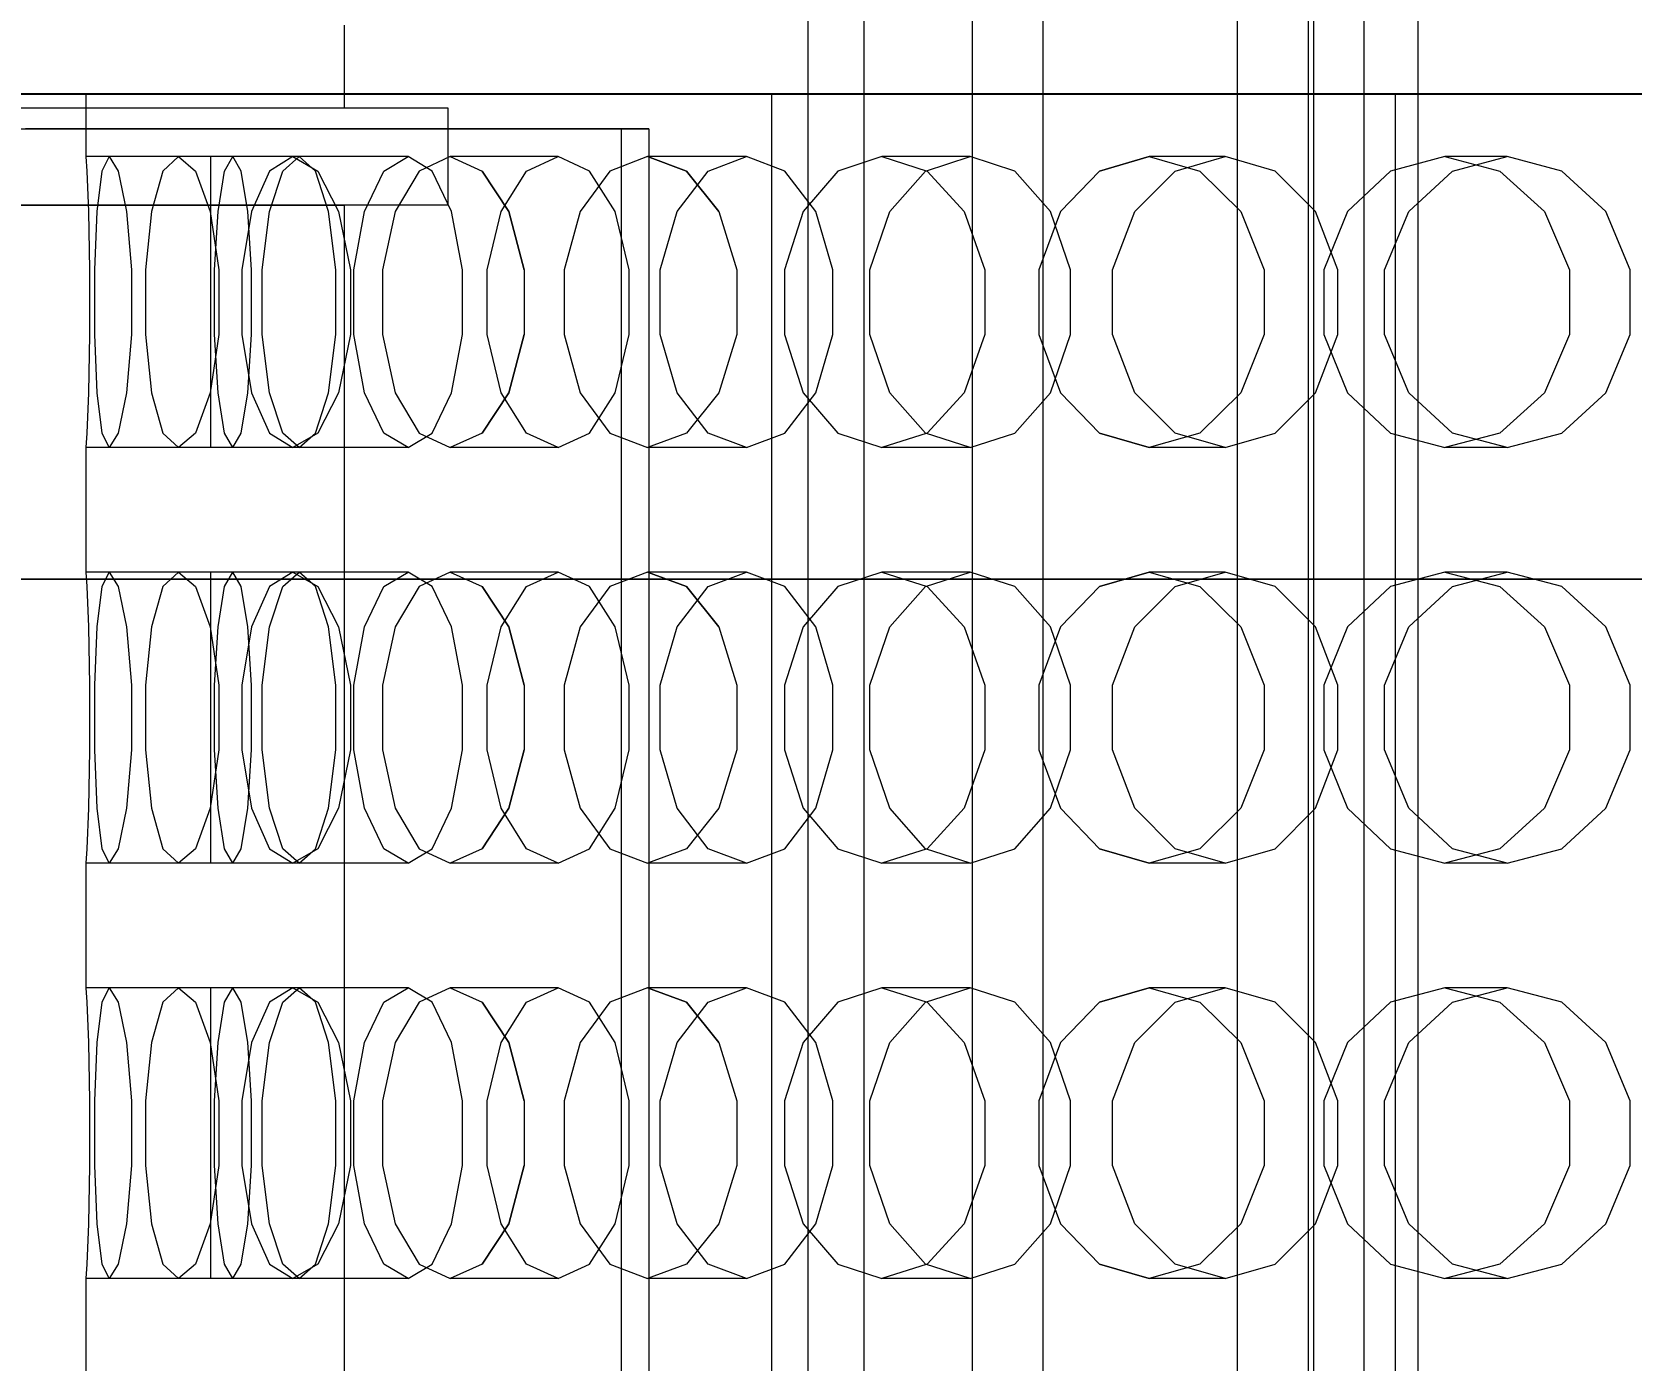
# Model space of a CAD drawing. Header units: millimetres. Extents: x -191664 to 191490, y -197311 to 10263.
# Drawn here: x 24928.1 to 25158.9, y -17982.8 to -17791 of the extents above; entities that cross this region are included whole.
import ezdxf

# ---------------------------------------------------------------- set-up
doc = ezdxf.new("R2010")
doc.units = ezdxf.units.MM
for name, color, linetype, lineweight in [('COTAS_O', 1, 'Continuous', 0), ('COTAS_USUARIO', 1, 'Continuous', 0), ('superior_briquetadora', 7, 'Continuous', 0), ('superior_C02', 7, 'Continuous', 0), ('superior_C05', 7, 'Continuous', 0)]:
    doc.layers.add(name, color=color, linetype=linetype, lineweight=lineweight)
doc.dimstyles.new('PLANTA_100', dxfattribs={"dimtxt": 250, "dimasz": 150, "dimexe": 150, "dimexo": 80, "dimgap": 100, "dimtad": 1, "dimtih": 1, "dimtoh": 1, "dimdec": 1, "dimdsep": 46, "dimcen": 0.09, "dimclrd": 1, "dimclre": 1, "dimclrt": 1, "dimadec": 0, "dimazin": 0, "dimtfac": 1, "dimtdec": 4, "dimtofl": 0, "dimtmove": 0, "dimatfit": 3, "dimfxl": 1, "dimtolj": 1, "dimtzin": 0, "dimarcsym": 0})

# ---------------------------------------------------------------- blocks, each defined once
blk = doc.blocks.new('*D36')
at = {"layer": 'COTAS_O', "color": 1, "lineweight": -2, "transparency": 16777216}
for p, q in [((24708.19, -17510), (25578.19, -17510)), ((25428.19, -19330), (25428.19, -17660)), ((24708.19, -19480), (25578.19, -19480))]:
    blk.add_line(p, q, dxfattribs=at)
at = {"layer": 'COTAS_O', "color": 1, "transparency": 16777216}
for points in [[(25403.19, -17660), (25453.19, -17660), (25428.19, -17510)], [(25403.19, -19330), (25453.19, -19330), (25428.19, -19480)]]:
    blk.add_solid(points, dxfattribs=at)
at = {"layer": 'Defpoints', "color": 0, "transparency": 16777216}
for p in [(24628.19, -17510), (25428.19, -17510), (24628.19, -19480)]:
    blk.add_point(p, dxfattribs=at)
blk = doc.blocks.new('*D102')
at = {"layer": 'COTAS_USUARIO', "color": 1, "lineweight": -2, "transparency": 16777216}
for p, q in [((24128.19, -17650), (24128.19, -17500)), ((25248.19, -17800), (23978.19, -17800)), ((25248.19, -18160), (23978.19, -18160)), ((24128.19, -18310), (24128.19, -18460))]:
    blk.add_line(p, q, dxfattribs=at)
at = {"layer": 'COTAS_USUARIO', "color": 1, "transparency": 16777216}
for points in [[(24103.19, -17650), (24153.19, -17650), (24128.19, -17800)], [(24103.19, -18310), (24153.19, -18310), (24128.19, -18160)]]:
    blk.add_solid(points, dxfattribs=at)
at = {"layer": 'Defpoints', "color": 0, "transparency": 16777216}
for p in [(24128.19, -17800), (25328.19, -17800), (25328.19, -18160)]:
    blk.add_point(p, dxfattribs=at)

msp = doc.modelspace()

# ---------------------------------------------------------------- linework, layer by layer
at = {"layer": 'superior_briquetadora', "color": 9, "true_color": 0xb9c3c2}
for p, q in [((24973.19, -17790), (24973.19, -17802)), ((24935.94, -17800), (24936.44, -17800)), ((24935.94, -17800), (24935.94, -17809)), ((24936.44, -17800), (24937.95, -17800)), ((24937.95, -17800), (24940.46, -17800)), ((24940.46, -17800), (24943.97, -17800)), ((24943.97, -17800), (24948.46, -17800)), ((24948.46, -17800), (24953.93, -17800)), ((24953.93, -17800), (24960.35, -17800)), ((24960.35, -17800), (24967.73, -17800)), ((24967.73, -17800), (24976.02, -17800)), ((24976.02, -17800), (24985.22, -17800)), ((24985.22, -17800), (24995.31, -17800)), ((24995.31, -17800), (25006.24, -17800)), ((25006.24, -17800), (25018, -17800)), ((25018, -17800), (25030.56, -17800)), ((25030.56, -17800), (25043.89, -17800)), ((25034.94, -18160), (25034.94, -17800)), ((25038.36, -17800), (25034.94, -17800)), ((25048.12, -17800), (25038.36, -17800)), ((25043.89, -17800), (25057.94, -17800)), ((25062.72, -17800), (25048.12, -17800)), ((25057.94, -17800), (25072.69, -17800)), ((25079.94, -17800), (25062.72, -17800)), ((25072.69, -17800), (25088.09, -17800)), ((25097.16, -17800), (25079.94, -17800)), ((25088.09, -17800), (25104.11, -17800)), ((25111.76, -17800), (25097.16, -17800)), ((25104.11, -17800), (25120.7, -17800)), ((25121.51, -17800), (25111.76, -17800)), ((25120.7, -17800), (25137.83, -17800)), ((25124.94, -17800), (25121.51, -17800)), ((25124.94, -18160), (25124.94, -17800)), ((25137.83, -17800), (25155.44, -17800)), ((25155.44, -17800), (25173.5, -17800)), ((24988.19, -17802), (24908.19, -17802)), ((24932.6, -17802), (24925.66, -17802)), ((24942.62, -17802), (24932.6, -17802)), ((24953.75, -17802), (24942.62, -17802)), ((24963.77, -17802), (24953.75, -17802)), ((24970.71, -17802), (24963.77, -17802)), ((24973.19, -17802), (24970.71, -17802)), ((24988.19, -17816), (24988.19, -17802)), ((24923.19, -17805), (25013.19, -17805)), ((25017.19, -17805), (24927.19, -17805)), ((25013.19, -17805), (25013.19, -18195)), ((25013.19, -17805), (25017.19, -17805)), ((25017.19, -17805), (25017.19, -18195)), ((24953.94, -17809), (24935.94, -17809)), ((24935.94, -17809), (24936.04, -17811.08)), ((24939.29, -17809), (24938.21, -17811.08)), ((24957.14, -17809), (24939.29, -17809)), ((24939.29, -17809), (24940.59, -17811.08)), ((24949.3, -17809), (24947.05, -17811.08)), ((24966.69, -17809), (24949.3, -17809)), ((24949.3, -17809), (24951.76, -17811.08)), ((24953.94, -17811.08), (24953.94, -17809)), ((24955.95, -17811.08), (24957.14, -17809)), ((24958.33, -17811.08), (24957.14, -17809)), ((24965.79, -17809), (24962.41, -17811.08)), ((24964.33, -17811.08), (24966.69, -17809)), ((24982.42, -17809), (24965.79, -17809)), ((24965.79, -17809), (24969.38, -17811.08)), ((24969.05, -17811.08), (24966.69, -17809)), ((24978.94, -17811.08), (24982.42, -17809)), ((24985.91, -17811.08), (24982.42, -17809)), ((24988.49, -17809), (24984.02, -17811.08)), ((25004.08, -17809), (24988.49, -17809)), ((24988.49, -17809), (24993.14, -17811.08)), ((24999.52, -17811.08), (25004.08, -17809)), ((25008.63, -17811.08), (25004.08, -17809)), ((25016.99, -17809), (25011.53, -17811.08)), ((25031.27, -17809), (25016.99, -17809)), ((25016.99, -17809), (25022.62, -17811.08)), ((25022.62, -17811.08), (25016.99, -17809)), ((25025.73, -17811.08), (25031.27, -17809)), ((25036.82, -17811.08), (25031.27, -17809)), ((25050.82, -17809), (25044.46, -17811.08)), ((25063.55, -17809), (25050.82, -17809)), ((25050.82, -17809), (25057.34, -17811.08)), ((25057.11, -17811.08), (25063.55, -17809)), ((25069.99, -17811.08), (25063.55, -17809)), ((25089.4, -17809), (25082.23, -17811.08)), ((25082.23, -17811.08), (25089.4, -17809)), ((25100.36, -17809), (25089.4, -17809)), ((25089.4, -17809), (25096.69, -17811.08)), ((25093.13, -17811.08), (25100.36, -17809)), ((25107.59, -17811.08), (25100.36, -17809)), ((25132.06, -17809), (25124.22, -17811.08)), ((25141.06, -17809), (25132.06, -17809)), ((25132.06, -17809), (25140.01, -17811.08)), ((25133.17, -17811.08), (25141.06, -17809)), ((25148.95, -17811.08), (25141.06, -17809)), ((24936.04, -17811.08), (24936.28, -17816.91)), ((24938.21, -17811.08), (24937.49, -17816.91)), ((24940.59, -17811.08), (24941.78, -17816.91)), ((24947.05, -17811.08), (24945.38, -17816.91)), ((24951.76, -17811.08), (24953.88, -17816.91)), ((24953.94, -17816.91), (24953.94, -17811.08)), ((24955, -17816.91), (24955.95, -17811.08)), ((24959.28, -17816.91), (24958.33, -17811.08)), ((24962.41, -17811.08), (24959.83, -17816.91)), ((24962.44, -17816.91), (24964.33, -17811.08)), ((24970.94, -17816.91), (24969.05, -17811.08)), ((24969.38, -17811.08), (24972.4, -17816.91)), ((24976.14, -17816.91), (24978.94, -17811.08)), ((24984.02, -17811.08), (24980.58, -17816.91)), ((24988.71, -17816.91), (24985.91, -17811.08)), ((24993.14, -17811.08), (24996.99, -17816.91)), ((24996.99, -17816.91), (24993.14, -17811.08)), ((24995.87, -17816.91), (24999.52, -17811.08)), ((25011.53, -17811.08), (25007.27, -17816.91)), ((25012.29, -17816.91), (25008.63, -17811.08)), ((25021.28, -17816.91), (25025.73, -17811.08)), ((25027.26, -17816.91), (25022.62, -17811.08)), ((25022.62, -17811.08), (25027.26, -17816.91)), ((25041.27, -17816.91), (25036.82, -17811.08)), ((25044.46, -17811.08), (25039.46, -17816.91)), ((25051.94, -17816.91), (25057.11, -17811.08)), ((25057.34, -17811.08), (25062.68, -17816.91)), ((25075.16, -17816.91), (25069.99, -17811.08)), ((25082.23, -17811.08), (25076.58, -17816.91)), ((25076.58, -17816.91), (25082.23, -17811.08)), ((25087.33, -17816.91), (25093.13, -17811.08)), ((25096.69, -17811.08), (25102.63, -17816.91)), ((25113.38, -17816.91), (25107.59, -17811.08)), ((25124.22, -17811.08), (25118.01, -17816.91)), ((25126.84, -17816.91), (25133.17, -17811.08)), ((25140.01, -17811.08), (25146.45, -17816.91)), ((25155.28, -17816.91), (25148.95, -17811.08)), ((24988.19, -17816), (24908.19, -17816)), ((24925.66, -17816), (24932.6, -17816)), ((24932.6, -17816), (24942.62, -17816)), ((24942.62, -17816), (24953.75, -17816)), ((24953.75, -17816), (24963.77, -17816)), ((24963.77, -17816), (24970.71, -17816)), ((24970.71, -17816), (24973.19, -17816)), ((24973.19, -17816), (24973.19, -18194)), ((24936.28, -17816.91), (24936.47, -17825.33)), ((24937.49, -17816.91), (24937.15, -17825.33)), ((24941.78, -17816.91), (24942.49, -17825.33)), ((24945.38, -17816.91), (24944.52, -17825.33)), ((24953.88, -17816.91), (24955.12, -17825.33)), ((24953.94, -17825.33), (24953.94, -17816.91)), ((24954.47, -17825.33), (24955, -17816.91)), ((24959.83, -17816.91), (24958.45, -17825.33)), ((24959.81, -17825.33), (24959.28, -17816.91)), ((24961.39, -17825.33), (24962.44, -17816.91)), ((24971.99, -17825.33), (24970.94, -17816.91)), ((24972.4, -17816.91), (24974.12, -17825.33)), ((24974.59, -17825.33), (24976.14, -17816.91)), ((24980.58, -17816.91), (24978.71, -17825.33)), ((24990.26, -17825.33), (24988.71, -17816.91)), ((24993.84, -17825.33), (24995.87, -17816.91)), ((24999.19, -17825.33), (24996.99, -17816.91)), ((24996.99, -17816.91), (24999.19, -17825.33)), ((25007.27, -17816.91), (25004.95, -17825.33)), ((25014.31, -17825.33), (25012.29, -17816.91)), ((25018.81, -17825.33), (25021.28, -17816.91)), ((25027.26, -17816.91), (25029.88, -17825.33)), ((25039.46, -17816.91), (25036.73, -17825.33)), ((25043.74, -17825.33), (25041.27, -17816.91)), ((25049.07, -17825.33), (25051.94, -17816.91)), ((25062.68, -17816.91), (25065.68, -17825.33)), ((25076.58, -17816.91), (25073.48, -17825.33)), ((25078.03, -17825.33), (25075.16, -17816.91)), ((25084.11, -17825.33), (25087.33, -17816.91)), ((25102.63, -17816.91), (25105.97, -17825.33)), ((25116.6, -17825.33), (25113.38, -17816.91)), ((25118.01, -17816.91), (25114.6, -17825.33)), ((25123.33, -17825.33), (25126.84, -17816.91)), ((25146.45, -17816.91), (25150.06, -17825.33)), ((25158.79, -17825.33), (25155.28, -17816.91)), ((24936.47, -17825.33), (24936.47, -17834.67)), ((24937.15, -17825.33), (24937.15, -17834.67)), ((24942.49, -17825.33), (24942.49, -17834.67)), ((24944.52, -17825.33), (24944.52, -17834.67)), ((24953.94, -17834.67), (24953.94, -17825.33)), ((24954.47, -17834.67), (24954.47, -17825.33)), ((24955.12, -17825.33), (24955.12, -17834.67)), ((24958.45, -17825.33), (24958.45, -17834.67)), ((24959.81, -17834.67), (24959.81, -17825.33)), ((24961.39, -17834.67), (24961.39, -17825.33)), ((24971.99, -17834.67), (24971.99, -17825.33)), ((24974.12, -17825.33), (24974.12, -17834.67)), ((24974.59, -17834.67), (24974.59, -17825.33)), ((24978.71, -17825.33), (24978.71, -17834.67)), ((24990.26, -17834.67), (24990.26, -17825.33)), ((24993.84, -17834.67), (24993.84, -17825.33)), ((24999.19, -17825.33), (24999.19, -17834.67)), ((25004.95, -17825.33), (25004.95, -17834.67)), ((25014.31, -17834.67), (25014.31, -17825.33)), ((25018.81, -17834.67), (25018.81, -17825.33)), ((25029.88, -17825.33), (25029.88, -17834.67)), ((25036.73, -17825.33), (25036.73, -17834.67)), ((25043.74, -17834.67), (25043.74, -17825.33)), ((25049.07, -17834.67), (25049.07, -17825.33)), ((25065.68, -17825.33), (25065.68, -17834.67)), ((25073.48, -17825.33), (25073.48, -17834.67)), ((25078.03, -17834.67), (25078.03, -17825.33)), ((25084.11, -17834.67), (25084.11, -17825.33)), ((25105.97, -17825.33), (25105.97, -17834.67)), ((25114.6, -17825.33), (25114.6, -17834.67)), ((25116.6, -17834.67), (25116.6, -17825.33)), ((25123.33, -17834.67), (25123.33, -17825.33)), ((25150.06, -17825.33), (25150.06, -17834.67)), ((25158.79, -17834.67), (25158.79, -17825.33)), ((24936.47, -17834.67), (24936.28, -17843.09)), ((24937.15, -17834.67), (24937.49, -17843.09)), ((24942.49, -17834.67), (24941.78, -17843.09)), ((24944.52, -17834.67), (24945.38, -17843.09)), ((24955.12, -17834.67), (24953.88, -17843.09)), ((24953.94, -17843.09), (24953.94, -17834.67)), ((24955, -17843.09), (24954.47, -17834.67)), ((24958.45, -17834.67), (24959.83, -17843.09)), ((24959.28, -17843.09), (24959.81, -17834.67)), ((24962.44, -17843.09), (24961.39, -17834.67)), ((24970.94, -17843.09), (24971.99, -17834.67)), ((24974.12, -17834.67), (24972.4, -17843.09)), ((24976.14, -17843.09), (24974.59, -17834.67)), ((24978.71, -17834.67), (24980.58, -17843.09)), ((24988.71, -17843.09), (24990.26, -17834.67)), ((24995.87, -17843.09), (24993.84, -17834.67)), ((24996.99, -17843.09), (24999.19, -17834.67)), ((24999.19, -17834.67), (24996.99, -17843.09)), ((25004.95, -17834.67), (25007.27, -17843.09)), ((25012.29, -17843.09), (25014.31, -17834.67)), ((25021.28, -17843.09), (25018.81, -17834.67)), ((25029.88, -17834.67), (25027.26, -17843.09)), ((25036.73, -17834.67), (25039.46, -17843.09)), ((25041.27, -17843.09), (25043.74, -17834.67)), ((25051.94, -17843.09), (25049.07, -17834.67)), ((25065.68, -17834.67), (25062.68, -17843.09)), ((25073.48, -17834.67), (25076.58, -17843.09)), ((25075.16, -17843.09), (25078.03, -17834.67)), ((25087.33, -17843.09), (25084.11, -17834.67)), ((25105.97, -17834.67), (25102.63, -17843.09)), ((25113.38, -17843.09), (25116.6, -17834.67)), ((25114.6, -17834.67), (25118.01, -17843.09)), ((25126.84, -17843.09), (25123.33, -17834.67)), ((25150.06, -17834.67), (25146.45, -17843.09)), ((25155.28, -17843.09), (25158.79, -17834.67)), ((24936.28, -17843.09), (24936.04, -17848.92)), ((24937.49, -17843.09), (24938.21, -17848.92)), ((24941.78, -17843.09), (24940.59, -17848.92)), ((24945.38, -17843.09), (24947.05, -17848.92)), ((24953.88, -17843.09), (24951.76, -17848.92)), ((24953.94, -17848.92), (24953.94, -17843.09)), ((24955.95, -17848.92), (24955, -17843.09)), ((24958.33, -17848.92), (24959.28, -17843.09)), ((24959.83, -17843.09), (24962.41, -17848.92)), ((24964.33, -17848.92), (24962.44, -17843.09)), ((24969.05, -17848.92), (24970.94, -17843.09)), ((24972.4, -17843.09), (24969.38, -17848.92)), ((24978.94, -17848.92), (24976.14, -17843.09)), ((24980.58, -17843.09), (24984.02, -17848.92)), ((24985.91, -17848.92), (24988.71, -17843.09)), ((24996.99, -17843.09), (24993.14, -17848.92)), ((24993.14, -17848.92), (24996.99, -17843.09)), ((24999.52, -17848.92), (24995.87, -17843.09)), ((25007.27, -17843.09), (25011.53, -17848.92)), ((25008.63, -17848.92), (25012.29, -17843.09)), ((25025.73, -17848.92), (25021.28, -17843.09)), ((25027.26, -17843.09), (25022.62, -17848.92)), ((25036.82, -17848.92), (25041.27, -17843.09)), ((25039.46, -17843.09), (25044.46, -17848.92)), ((25057.11, -17848.92), (25051.94, -17843.09)), ((25062.68, -17843.09), (25057.34, -17848.92)), ((25069.99, -17848.92), (25075.16, -17843.09)), ((25076.58, -17843.09), (25082.23, -17848.92)), ((25082.23, -17848.92), (25076.58, -17843.09)), ((25093.13, -17848.92), (25087.33, -17843.09)), ((25102.63, -17843.09), (25096.69, -17848.92)), ((25107.59, -17848.92), (25113.38, -17843.09)), ((25118.01, -17843.09), (25124.22, -17848.92)), ((25133.17, -17848.92), (25126.84, -17843.09)), ((25146.45, -17843.09), (25140.01, -17848.92)), ((25148.95, -17848.92), (25155.28, -17843.09)), ((24936.04, -17848.92), (24935.94, -17851)), ((24938.21, -17848.92), (24939.29, -17851)), ((24940.59, -17848.92), (24939.29, -17851)), ((24947.05, -17848.92), (24949.3, -17851)), ((24951.76, -17848.92), (24949.3, -17851)), ((24953.94, -17851), (24953.94, -17848.92)), ((24957.14, -17851), (24955.95, -17848.92)), ((24957.14, -17851), (24958.33, -17848.92)), ((24962.41, -17848.92), (24965.79, -17851)), ((24966.69, -17851), (24964.33, -17848.92)), ((24969.38, -17848.92), (24965.79, -17851)), ((24966.69, -17851), (24969.05, -17848.92)), ((24982.42, -17851), (24978.94, -17848.92)), ((24982.42, -17851), (24985.91, -17848.92)), ((24984.02, -17848.92), (24988.49, -17851)), ((24993.14, -17848.92), (24988.49, -17851)), ((25004.08, -17851), (24999.52, -17848.92)), ((25004.08, -17851), (25008.63, -17848.92)), ((25011.53, -17848.92), (25016.99, -17851)), ((25022.62, -17848.92), (25016.99, -17851)), ((25031.27, -17851), (25025.73, -17848.92)), ((25031.27, -17851), (25036.82, -17848.92)), ((25044.46, -17848.92), (25050.82, -17851)), ((25057.34, -17848.92), (25050.82, -17851)), ((25063.55, -17851), (25057.11, -17848.92)), ((25063.55, -17851), (25069.99, -17848.92)), ((25089.4, -17851), (25082.23, -17848.92)), ((25082.23, -17848.92), (25089.4, -17851)), ((25096.69, -17848.92), (25089.4, -17851)), ((25100.36, -17851), (25093.13, -17848.92)), ((25100.36, -17851), (25107.59, -17848.92)), ((25124.22, -17848.92), (25132.06, -17851)), ((25140.01, -17848.92), (25132.06, -17851)), ((25141.06, -17851), (25133.17, -17848.92)), ((25141.06, -17851), (25148.95, -17848.92)), ((24953.94, -17851), (24935.94, -17851)), ((24935.94, -17851), (24935.94, -17869)), ((24957.14, -17851), (24939.29, -17851)), ((24966.69, -17851), (24949.3, -17851)), ((24982.42, -17851), (24965.79, -17851)), ((25004.08, -17851), (24988.49, -17851)), ((25031.27, -17851), (25016.99, -17851)), ((25063.55, -17851), (25050.82, -17851)), ((25100.36, -17851), (25089.4, -17851)), ((25141.06, -17851), (25132.06, -17851)), ((24953.94, -17869), (24935.94, -17869)), ((24935.94, -17869), (24936.04, -17871.08)), ((24939.29, -17869), (24938.21, -17871.08)), ((24957.14, -17869), (24939.29, -17869)), ((24939.29, -17869), (24940.59, -17871.08)), ((24949.3, -17869), (24947.05, -17871.08)), ((24966.69, -17869), (24949.3, -17869)), ((24949.3, -17869), (24951.76, -17871.08)), ((24953.94, -17871.08), (24953.94, -17869)), ((24955.95, -17871.08), (24957.14, -17869)), ((24958.33, -17871.08), (24957.14, -17869)), ((24965.79, -17869), (24962.41, -17871.08)), ((24964.33, -17871.08), (24966.69, -17869)), ((24982.42, -17869), (24965.79, -17869)), ((24965.79, -17869), (24969.38, -17871.08)), ((24969.05, -17871.08), (24966.69, -17869)), ((24978.94, -17871.08), (24982.42, -17869)), ((24985.91, -17871.08), (24982.42, -17869)), ((24988.49, -17869), (24984.02, -17871.08)), ((25004.08, -17869), (24988.49, -17869)), ((24988.49, -17869), (24993.14, -17871.08)), ((24999.52, -17871.08), (25004.08, -17869)), ((25008.63, -17871.08), (25004.08, -17869)), ((25016.99, -17869), (25011.53, -17871.08)), ((25031.27, -17869), (25016.99, -17869)), ((25016.99, -17869), (25022.62, -17871.08)), ((25022.62, -17871.08), (25016.99, -17869)), ((25025.73, -17871.08), (25031.27, -17869)), ((25036.82, -17871.08), (25031.27, -17869)), ((25050.82, -17869), (25044.46, -17871.08)), ((25063.55, -17869), (25050.82, -17869)), ((25050.82, -17869), (25057.34, -17871.08)), ((25057.11, -17871.08), (25063.55, -17869)), ((25069.99, -17871.08), (25063.55, -17869)), ((25089.4, -17869), (25082.23, -17871.08)), ((25082.23, -17871.08), (25089.4, -17869)), ((25100.36, -17869), (25089.4, -17869)), ((25089.4, -17869), (25096.69, -17871.08)), ((25093.13, -17871.08), (25100.36, -17869)), ((25107.59, -17871.08), (25100.36, -17869)), ((25132.06, -17869), (25124.22, -17871.08)), ((25141.06, -17869), (25132.06, -17869)), ((25132.06, -17869), (25140.01, -17871.08)), ((25133.17, -17871.08), (25141.06, -17869)), ((25148.95, -17871.08), (25141.06, -17869)), ((24936.04, -17871.08), (24936.28, -17876.91)), ((24938.21, -17871.08), (24937.49, -17876.91)), ((24940.59, -17871.08), (24941.78, -17876.91)), ((24947.05, -17871.08), (24945.38, -17876.91)), ((24951.76, -17871.08), (24953.88, -17876.91)), ((24953.94, -17876.91), (24953.94, -17871.08)), ((24955, -17876.91), (24955.95, -17871.08)), ((24959.28, -17876.91), (24958.33, -17871.08)), ((24962.41, -17871.08), (24959.83, -17876.91)), ((24962.44, -17876.91), (24964.33, -17871.08)), ((24970.94, -17876.91), (24969.05, -17871.08)), ((24969.38, -17871.08), (24972.4, -17876.91)), ((24976.14, -17876.91), (24978.94, -17871.08)), ((24984.02, -17871.08), (24980.58, -17876.91)), ((24988.71, -17876.91), (24985.91, -17871.08)), ((24993.14, -17871.08), (24996.99, -17876.91)), ((24996.99, -17876.91), (24993.14, -17871.08)), ((24995.87, -17876.91), (24999.52, -17871.08)), ((25011.53, -17871.08), (25007.27, -17876.91)), ((25012.29, -17876.91), (25008.63, -17871.08)), ((25021.28, -17876.91), (25025.73, -17871.08)), ((25027.26, -17876.91), (25022.62, -17871.08)), ((25022.62, -17871.08), (25027.26, -17876.91)), ((25041.27, -17876.91), (25036.82, -17871.08)), ((25044.46, -17871.08), (25039.46, -17876.91)), ((25051.94, -17876.91), (25057.11, -17871.08)), ((25057.34, -17871.08), (25062.68, -17876.91)), ((25075.16, -17876.91), (25069.99, -17871.08)), ((25082.23, -17871.08), (25076.58, -17876.91)), ((25076.58, -17876.91), (25082.23, -17871.08)), ((25087.33, -17876.91), (25093.13, -17871.08)), ((25096.69, -17871.08), (25102.63, -17876.91)), ((25113.38, -17876.91), (25107.59, -17871.08)), ((25124.22, -17871.08), (25118.01, -17876.91)), ((25126.84, -17876.91), (25133.17, -17871.08)), ((25140.01, -17871.08), (25146.45, -17876.91)), ((25155.28, -17876.91), (25148.95, -17871.08)), ((24936.28, -17876.91), (24936.47, -17885.33)), ((24937.49, -17876.91), (24937.15, -17885.33)), ((24941.78, -17876.91), (24942.49, -17885.33)), ((24945.38, -17876.91), (24944.52, -17885.33)), ((24953.88, -17876.91), (24955.12, -17885.33)), ((24953.94, -17885.33), (24953.94, -17876.91)), ((24954.47, -17885.33), (24955, -17876.91)), ((24959.83, -17876.91), (24958.45, -17885.33)), ((24959.81, -17885.33), (24959.28, -17876.91)), ((24961.39, -17885.33), (24962.44, -17876.91)), ((24971.99, -17885.33), (24970.94, -17876.91)), ((24972.4, -17876.91), (24974.12, -17885.33)), ((24974.59, -17885.33), (24976.14, -17876.91)), ((24980.58, -17876.91), (24978.71, -17885.33)), ((24990.26, -17885.33), (24988.71, -17876.91)), ((24993.84, -17885.33), (24995.87, -17876.91)), ((24999.19, -17885.33), (24996.99, -17876.91)), ((24996.99, -17876.91), (24999.19, -17885.33)), ((25007.27, -17876.91), (25004.95, -17885.33)), ((25014.31, -17885.33), (25012.29, -17876.91)), ((25018.81, -17885.33), (25021.28, -17876.91)), ((25027.26, -17876.91), (25029.88, -17885.33)), ((25039.46, -17876.91), (25036.73, -17885.33)), ((25043.74, -17885.33), (25041.27, -17876.91)), ((25049.07, -17885.33), (25051.94, -17876.91)), ((25062.68, -17876.91), (25065.68, -17885.33)), ((25076.58, -17876.91), (25073.48, -17885.33)), ((25078.03, -17885.33), (25075.16, -17876.91)), ((25084.11, -17885.33), (25087.33, -17876.91)), ((25102.63, -17876.91), (25105.97, -17885.33)), ((25116.6, -17885.33), (25113.38, -17876.91)), ((25118.01, -17876.91), (25114.6, -17885.33)), ((25123.33, -17885.33), (25126.84, -17876.91)), ((25146.45, -17876.91), (25150.06, -17885.33)), ((25158.79, -17885.33), (25155.28, -17876.91)), ((24936.47, -17885.33), (24936.47, -17894.67)), ((24937.15, -17885.33), (24937.15, -17894.67)), ((24942.49, -17885.33), (24942.49, -17894.67)), ((24944.52, -17885.33), (24944.52, -17894.67)), ((24953.94, -17894.67), (24953.94, -17885.33)), ((24954.47, -17894.67), (24954.47, -17885.33)), ((24955.12, -17885.33), (24955.12, -17894.67)), ((24958.45, -17885.33), (24958.45, -17894.67)), ((24959.81, -17894.67), (24959.81, -17885.33)), ((24961.39, -17894.67), (24961.39, -17885.33)), ((24971.99, -17894.67), (24971.99, -17885.33)), ((24974.12, -17885.33), (24974.12, -17894.67)), ((24974.59, -17894.67), (24974.59, -17885.33)), ((24978.71, -17885.33), (24978.71, -17894.67)), ((24990.26, -17894.67), (24990.26, -17885.33)), ((24993.84, -17894.67), (24993.84, -17885.33)), ((24999.19, -17885.33), (24999.19, -17894.67)), ((25004.95, -17885.33), (25004.95, -17894.67)), ((25014.31, -17894.67), (25014.31, -17885.33)), ((25018.81, -17894.67), (25018.81, -17885.33)), ((25029.88, -17885.33), (25029.88, -17894.67)), ((25036.73, -17885.33), (25036.73, -17894.67)), ((25043.74, -17894.67), (25043.74, -17885.33)), ((25049.07, -17894.67), (25049.07, -17885.33)), ((25065.68, -17885.33), (25065.68, -17894.67)), ((25073.48, -17885.33), (25073.48, -17894.67)), ((25078.03, -17894.67), (25078.03, -17885.33)), ((25084.11, -17894.67), (25084.11, -17885.33)), ((25105.97, -17885.33), (25105.97, -17894.67)), ((25114.6, -17885.33), (25114.6, -17894.67)), ((25116.6, -17894.67), (25116.6, -17885.33)), ((25123.33, -17894.67), (25123.33, -17885.33)), ((25150.06, -17885.33), (25150.06, -17894.67)), ((25158.79, -17894.67), (25158.79, -17885.33)), ((24936.47, -17894.67), (24936.28, -17903.09)), ((24937.15, -17894.67), (24937.49, -17903.09)), ((24942.49, -17894.67), (24941.78, -17903.09)), ((24944.52, -17894.67), (24945.38, -17903.09)), ((24955.12, -17894.67), (24953.88, -17903.09)), ((24953.94, -17903.09), (24953.94, -17894.67)), ((24955, -17903.09), (24954.47, -17894.67)), ((24958.45, -17894.67), (24959.83, -17903.09)), ((24959.28, -17903.09), (24959.81, -17894.67)), ((24962.44, -17903.09), (24961.39, -17894.67)), ((24970.94, -17903.09), (24971.99, -17894.67)), ((24974.12, -17894.67), (24972.4, -17903.09)), ((24976.14, -17903.09), (24974.59, -17894.67)), ((24978.71, -17894.67), (24980.58, -17903.09)), ((24988.71, -17903.09), (24990.26, -17894.67)), ((24995.87, -17903.09), (24993.84, -17894.67)), ((24996.99, -17903.09), (24999.19, -17894.67)), ((24999.19, -17894.67), (24996.99, -17903.09)), ((25004.95, -17894.67), (25007.27, -17903.09)), ((25012.29, -17903.09), (25014.31, -17894.67)), ((25021.28, -17903.09), (25018.81, -17894.67)), ((25029.88, -17894.67), (25027.26, -17903.09)), ((25036.73, -17894.67), (25039.46, -17903.09)), ((25041.27, -17903.09), (25043.74, -17894.67)), ((25051.94, -17903.09), (25049.07, -17894.67)), ((25065.68, -17894.67), (25062.68, -17903.09)), ((25073.48, -17894.67), (25076.58, -17903.09)), ((25075.16, -17903.09), (25078.03, -17894.67)), ((25087.33, -17903.09), (25084.11, -17894.67)), ((25105.97, -17894.67), (25102.63, -17903.09)), ((25113.38, -17903.09), (25116.6, -17894.67)), ((25114.6, -17894.67), (25118.01, -17903.09)), ((25126.84, -17903.09), (25123.33, -17894.67)), ((25150.06, -17894.67), (25146.45, -17903.09)), ((25155.28, -17903.09), (25158.79, -17894.67)), ((24936.28, -17903.09), (24936.04, -17908.92)), ((24937.49, -17903.09), (24938.21, -17908.92)), ((24941.78, -17903.09), (24940.59, -17908.92)), ((24945.38, -17903.09), (24947.05, -17908.92)), ((24953.88, -17903.09), (24951.76, -17908.92)), ((24953.94, -17908.92), (24953.94, -17903.09)), ((24955.95, -17908.92), (24955, -17903.09)), ((24958.33, -17908.92), (24959.28, -17903.09)), ((24959.83, -17903.09), (24962.41, -17908.92)), ((24964.33, -17908.92), (24962.44, -17903.09)), ((24969.05, -17908.92), (24970.94, -17903.09)), ((24972.4, -17903.09), (24969.38, -17908.92)), ((24978.94, -17908.92), (24976.14, -17903.09)), ((24980.58, -17903.09), (24984.02, -17908.92)), ((24985.91, -17908.92), (24988.71, -17903.09)), ((24996.99, -17903.09), (24993.14, -17908.92)), ((24993.14, -17908.92), (24996.99, -17903.09)), ((24999.52, -17908.92), (24995.87, -17903.09)), ((25007.27, -17903.09), (25011.53, -17908.92)), ((25008.63, -17908.92), (25012.29, -17903.09)), ((25025.73, -17908.92), (25021.28, -17903.09)), ((25027.26, -17903.09), (25022.62, -17908.92)), ((25036.82, -17908.92), (25041.27, -17903.09)), ((25039.46, -17903.09), (25044.46, -17908.92)), ((25057.11, -17908.92), (25051.94, -17903.09)), ((25062.68, -17903.09), (25057.34, -17908.92)), ((25069.99, -17908.92), (25075.16, -17903.09)), ((25076.58, -17903.09), (25082.23, -17908.92)), ((25082.23, -17908.92), (25076.58, -17903.09)), ((25093.13, -17908.92), (25087.33, -17903.09)), ((25102.63, -17903.09), (25096.69, -17908.92)), ((25107.59, -17908.92), (25113.38, -17903.09)), ((25118.01, -17903.09), (25124.22, -17908.92)), ((25133.17, -17908.92), (25126.84, -17903.09)), ((25146.45, -17903.09), (25140.01, -17908.92)), ((25148.95, -17908.92), (25155.28, -17903.09)), ((24936.04, -17908.92), (24935.94, -17911)), ((24938.21, -17908.92), (24939.29, -17911)), ((24940.59, -17908.92), (24939.29, -17911)), ((24947.05, -17908.92), (24949.3, -17911)), ((24951.76, -17908.92), (24949.3, -17911)), ((24953.94, -17911), (24953.94, -17908.92)), ((24957.14, -17911), (24955.95, -17908.92)), ((24957.14, -17911), (24958.33, -17908.92)), ((24962.41, -17908.92), (24965.79, -17911)), ((24966.69, -17911), (24964.33, -17908.92)), ((24969.38, -17908.92), (24965.79, -17911)), ((24966.69, -17911), (24969.05, -17908.92)), ((24982.42, -17911), (24978.94, -17908.92)), ((24982.42, -17911), (24985.91, -17908.92)), ((24984.02, -17908.92), (24988.49, -17911)), ((24993.14, -17908.92), (24988.49, -17911)), ((25004.08, -17911), (24999.52, -17908.92)), ((25004.08, -17911), (25008.63, -17908.92)), ((25011.53, -17908.92), (25016.99, -17911)), ((25022.62, -17908.92), (25016.99, -17911)), ((25031.27, -17911), (25025.73, -17908.92)), ((25031.27, -17911), (25036.82, -17908.92)), ((25044.46, -17908.92), (25050.82, -17911)), ((25057.34, -17908.92), (25050.82, -17911)), ((25063.55, -17911), (25057.11, -17908.92)), ((25063.55, -17911), (25069.99, -17908.92)), ((25089.4, -17911), (25082.23, -17908.92)), ((25082.23, -17908.92), (25089.4, -17911)), ((25096.69, -17908.92), (25089.4, -17911)), ((25100.36, -17911), (25093.13, -17908.92)), ((25100.36, -17911), (25107.59, -17908.92)), ((25124.22, -17908.92), (25132.06, -17911)), ((25140.01, -17908.92), (25132.06, -17911)), ((25141.06, -17911), (25133.17, -17908.92)), ((25141.06, -17911), (25148.95, -17908.92)), ((24953.94, -17911), (24935.94, -17911)), ((24935.94, -17911), (24935.94, -17929)), ((24957.14, -17911), (24939.29, -17911)), ((24966.69, -17911), (24949.3, -17911)), ((24982.42, -17911), (24965.79, -17911)), ((25004.08, -17911), (24988.49, -17911)), ((25031.27, -17911), (25016.99, -17911)), ((25063.55, -17911), (25050.82, -17911)), ((25100.36, -17911), (25089.4, -17911)), ((25141.06, -17911), (25132.06, -17911)), ((24953.94, -17929), (24935.94, -17929)), ((24935.94, -17929), (24936.04, -17931.08)), ((24939.29, -17929), (24938.21, -17931.08)), ((24957.14, -17929), (24939.29, -17929)), ((24939.29, -17929), (24940.59, -17931.08)), ((24949.3, -17929), (24947.05, -17931.08)), ((24966.69, -17929), (24949.3, -17929)), ((24949.3, -17929), (24951.76, -17931.08)), ((24953.94, -17931.08), (24953.94, -17929)), ((24955.95, -17931.08), (24957.14, -17929)), ((24958.33, -17931.08), (24957.14, -17929)), ((24965.79, -17929), (24962.41, -17931.08)), ((24964.33, -17931.08), (24966.69, -17929)), ((24982.42, -17929), (24965.79, -17929)), ((24965.79, -17929), (24969.38, -17931.08)), ((24969.05, -17931.08), (24966.69, -17929)), ((24978.94, -17931.08), (24982.42, -17929)), ((24985.91, -17931.08), (24982.42, -17929)), ((24988.49, -17929), (24984.02, -17931.08)), ((25004.08, -17929), (24988.49, -17929)), ((24988.49, -17929), (24993.14, -17931.08)), ((24999.52, -17931.08), (25004.08, -17929)), ((25008.63, -17931.08), (25004.08, -17929)), ((25016.99, -17929), (25011.53, -17931.08)), ((25031.27, -17929), (25016.99, -17929)), ((25016.99, -17929), (25022.62, -17931.08)), ((25022.62, -17931.08), (25016.99, -17929)), ((25025.73, -17931.08), (25031.27, -17929)), ((25036.82, -17931.08), (25031.27, -17929)), ((25050.82, -17929), (25044.46, -17931.08)), ((25063.55, -17929), (25050.82, -17929)), ((25050.82, -17929), (25057.34, -17931.08)), ((25057.11, -17931.08), (25063.55, -17929)), ((25069.99, -17931.08), (25063.55, -17929)), ((25089.4, -17929), (25082.23, -17931.08)), ((25082.23, -17931.08), (25089.4, -17929)), ((25100.36, -17929), (25089.4, -17929)), ((25089.4, -17929), (25096.69, -17931.08)), ((25093.13, -17931.08), (25100.36, -17929)), ((25107.59, -17931.08), (25100.36, -17929)), ((25132.06, -17929), (25124.22, -17931.08)), ((25141.06, -17929), (25132.06, -17929)), ((25132.06, -17929), (25140.01, -17931.08)), ((25133.17, -17931.08), (25141.06, -17929)), ((25148.95, -17931.08), (25141.06, -17929)), ((24936.04, -17931.08), (24936.28, -17936.91)), ((24938.21, -17931.08), (24937.49, -17936.91)), ((24940.59, -17931.08), (24941.78, -17936.91)), ((24947.05, -17931.08), (24945.38, -17936.91)), ((24951.76, -17931.08), (24953.88, -17936.91)), ((24953.94, -17936.91), (24953.94, -17931.08)), ((24955, -17936.91), (24955.95, -17931.08)), ((24959.28, -17936.91), (24958.33, -17931.08)), ((24962.41, -17931.08), (24959.83, -17936.91)), ((24962.44, -17936.91), (24964.33, -17931.08)), ((24970.94, -17936.91), (24969.05, -17931.08)), ((24969.38, -17931.08), (24972.4, -17936.91)), ((24976.14, -17936.91), (24978.94, -17931.08)), ((24984.02, -17931.08), (24980.58, -17936.91)), ((24988.71, -17936.91), (24985.91, -17931.08)), ((24993.14, -17931.08), (24996.99, -17936.91)), ((24996.99, -17936.91), (24993.14, -17931.08)), ((24995.87, -17936.91), (24999.52, -17931.08)), ((25011.53, -17931.08), (25007.27, -17936.91)), ((25012.29, -17936.91), (25008.63, -17931.08)), ((25021.28, -17936.91), (25025.73, -17931.08)), ((25027.26, -17936.91), (25022.62, -17931.08)), ((25022.62, -17931.08), (25027.26, -17936.91)), ((25041.27, -17936.91), (25036.82, -17931.08)), ((25044.46, -17931.08), (25039.46, -17936.91)), ((25051.94, -17936.91), (25057.11, -17931.08)), ((25057.34, -17931.08), (25062.68, -17936.91)), ((25075.16, -17936.91), (25069.99, -17931.08)), ((25082.23, -17931.08), (25076.58, -17936.91)), ((25076.58, -17936.91), (25082.23, -17931.08)), ((25087.33, -17936.91), (25093.13, -17931.08)), ((25096.69, -17931.08), (25102.63, -17936.91)), ((25113.38, -17936.91), (25107.59, -17931.08)), ((25124.22, -17931.08), (25118.01, -17936.91)), ((25126.84, -17936.91), (25133.17, -17931.08)), ((25140.01, -17931.08), (25146.45, -17936.91)), ((25155.28, -17936.91), (25148.95, -17931.08)), ((24936.28, -17936.91), (24936.47, -17945.33)), ((24937.49, -17936.91), (24937.15, -17945.33)), ((24941.78, -17936.91), (24942.49, -17945.33)), ((24945.38, -17936.91), (24944.52, -17945.33)), ((24953.88, -17936.91), (24955.12, -17945.33)), ((24953.94, -17945.33), (24953.94, -17936.91)), ((24954.47, -17945.33), (24955, -17936.91)), ((24959.83, -17936.91), (24958.45, -17945.33)), ((24959.81, -17945.33), (24959.28, -17936.91)), ((24961.39, -17945.33), (24962.44, -17936.91)), ((24971.99, -17945.33), (24970.94, -17936.91)), ((24972.4, -17936.91), (24974.12, -17945.33)), ((24974.59, -17945.33), (24976.14, -17936.91)), ((24980.58, -17936.91), (24978.71, -17945.33)), ((24990.26, -17945.33), (24988.71, -17936.91)), ((24993.84, -17945.33), (24995.87, -17936.91)), ((24999.19, -17945.33), (24996.99, -17936.91)), ((24996.99, -17936.91), (24999.19, -17945.33)), ((25007.27, -17936.91), (25004.95, -17945.33)), ((25014.31, -17945.33), (25012.29, -17936.91)), ((25018.81, -17945.33), (25021.28, -17936.91)), ((25027.26, -17936.91), (25029.88, -17945.33)), ((25039.46, -17936.91), (25036.73, -17945.33)), ((25043.74, -17945.33), (25041.27, -17936.91)), ((25049.07, -17945.33), (25051.94, -17936.91)), ((25062.68, -17936.91), (25065.68, -17945.33)), ((25076.58, -17936.91), (25073.48, -17945.33)), ((25078.03, -17945.33), (25075.16, -17936.91)), ((25084.11, -17945.33), (25087.33, -17936.91)), ((25102.63, -17936.91), (25105.97, -17945.33)), ((25116.6, -17945.33), (25113.38, -17936.91)), ((25118.01, -17936.91), (25114.6, -17945.33)), ((25123.33, -17945.33), (25126.84, -17936.91)), ((25146.45, -17936.91), (25150.06, -17945.33)), ((25158.79, -17945.33), (25155.28, -17936.91)), ((24936.47, -17945.33), (24936.47, -17954.67)), ((24937.15, -17945.33), (24937.15, -17954.67)), ((24942.49, -17945.33), (24942.49, -17954.67)), ((24944.52, -17945.33), (24944.52, -17954.67)), ((24953.94, -17954.67), (24953.94, -17945.33)), ((24954.47, -17954.67), (24954.47, -17945.33)), ((24955.12, -17945.33), (24955.12, -17954.67)), ((24958.45, -17945.33), (24958.45, -17954.67)), ((24959.81, -17954.67), (24959.81, -17945.33)), ((24961.39, -17954.67), (24961.39, -17945.33)), ((24971.99, -17954.67), (24971.99, -17945.33)), ((24974.12, -17945.33), (24974.12, -17954.67)), ((24974.59, -17954.67), (24974.59, -17945.33)), ((24978.71, -17945.33), (24978.71, -17954.67)), ((24990.26, -17954.67), (24990.26, -17945.33)), ((24993.84, -17954.67), (24993.84, -17945.33)), ((24999.19, -17945.33), (24999.19, -17954.67)), ((25004.95, -17945.33), (25004.95, -17954.67)), ((25014.31, -17954.67), (25014.31, -17945.33)), ((25018.81, -17954.67), (25018.81, -17945.33)), ((25029.88, -17945.33), (25029.88, -17954.67)), ((25036.73, -17945.33), (25036.73, -17954.67)), ((25043.74, -17954.67), (25043.74, -17945.33)), ((25049.07, -17954.67), (25049.07, -17945.33)), ((25065.68, -17945.33), (25065.68, -17954.67)), ((25073.48, -17945.33), (25073.48, -17954.67)), ((25078.03, -17954.67), (25078.03, -17945.33)), ((25084.11, -17954.67), (25084.11, -17945.33)), ((25105.97, -17945.33), (25105.97, -17954.67)), ((25114.6, -17945.33), (25114.6, -17954.67)), ((25116.6, -17954.67), (25116.6, -17945.33)), ((25123.33, -17954.67), (25123.33, -17945.33)), ((25150.06, -17945.33), (25150.06, -17954.67)), ((25158.79, -17954.67), (25158.79, -17945.33)), ((24936.47, -17954.67), (24936.28, -17963.09)), ((24937.15, -17954.67), (24937.49, -17963.09)), ((24942.49, -17954.67), (24941.78, -17963.09)), ((24944.52, -17954.67), (24945.38, -17963.09)), ((24955.12, -17954.67), (24953.88, -17963.09)), ((24953.94, -17963.09), (24953.94, -17954.67)), ((24955, -17963.09), (24954.47, -17954.67)), ((24958.45, -17954.67), (24959.83, -17963.09)), ((24959.28, -17963.09), (24959.81, -17954.67)), ((24962.44, -17963.09), (24961.39, -17954.67)), ((24970.94, -17963.09), (24971.99, -17954.67)), ((24974.12, -17954.67), (24972.4, -17963.09)), ((24976.14, -17963.09), (24974.59, -17954.67)), ((24978.71, -17954.67), (24980.58, -17963.09)), ((24988.71, -17963.09), (24990.26, -17954.67)), ((24995.87, -17963.09), (24993.84, -17954.67)), ((24996.99, -17963.09), (24999.19, -17954.67)), ((24999.19, -17954.67), (24996.99, -17963.09)), ((25004.95, -17954.67), (25007.27, -17963.09)), ((25012.29, -17963.09), (25014.31, -17954.67)), ((25021.28, -17963.09), (25018.81, -17954.67)), ((25029.88, -17954.67), (25027.26, -17963.09)), ((25036.73, -17954.67), (25039.46, -17963.09)), ((25041.27, -17963.09), (25043.74, -17954.67)), ((25051.94, -17963.09), (25049.07, -17954.67)), ((25065.68, -17954.67), (25062.68, -17963.09)), ((25073.48, -17954.67), (25076.58, -17963.09)), ((25075.16, -17963.09), (25078.03, -17954.67)), ((25087.33, -17963.09), (25084.11, -17954.67)), ((25105.97, -17954.67), (25102.63, -17963.09)), ((25113.38, -17963.09), (25116.6, -17954.67)), ((25114.6, -17954.67), (25118.01, -17963.09)), ((25126.84, -17963.09), (25123.33, -17954.67)), ((25150.06, -17954.67), (25146.45, -17963.09)), ((25155.28, -17963.09), (25158.79, -17954.67)), ((24936.28, -17963.09), (24936.04, -17968.92)), ((24937.49, -17963.09), (24938.21, -17968.92)), ((24941.78, -17963.09), (24940.59, -17968.92)), ((24945.38, -17963.09), (24947.05, -17968.92)), ((24953.88, -17963.09), (24951.76, -17968.92)), ((24953.94, -17968.92), (24953.94, -17963.09)), ((24955.95, -17968.92), (24955, -17963.09)), ((24958.33, -17968.92), (24959.28, -17963.09)), ((24959.83, -17963.09), (24962.41, -17968.92)), ((24964.33, -17968.92), (24962.44, -17963.09)), ((24969.05, -17968.92), (24970.94, -17963.09)), ((24972.4, -17963.09), (24969.38, -17968.92)), ((24978.94, -17968.92), (24976.14, -17963.09)), ((24980.58, -17963.09), (24984.02, -17968.92)), ((24985.91, -17968.92), (24988.71, -17963.09)), ((24996.99, -17963.09), (24993.14, -17968.92)), ((24993.14, -17968.92), (24996.99, -17963.09)), ((24999.52, -17968.92), (24995.87, -17963.09)), ((25007.27, -17963.09), (25011.53, -17968.92)), ((25008.63, -17968.92), (25012.29, -17963.09)), ((25025.73, -17968.92), (25021.28, -17963.09)), ((25027.26, -17963.09), (25022.62, -17968.92)), ((25036.82, -17968.92), (25041.27, -17963.09)), ((25039.46, -17963.09), (25044.46, -17968.92)), ((25057.11, -17968.92), (25051.94, -17963.09)), ((25062.68, -17963.09), (25057.34, -17968.92)), ((25069.99, -17968.92), (25075.16, -17963.09)), ((25076.58, -17963.09), (25082.23, -17968.92)), ((25082.23, -17968.92), (25076.58, -17963.09)), ((25093.13, -17968.92), (25087.33, -17963.09)), ((25102.63, -17963.09), (25096.69, -17968.92)), ((25107.59, -17968.92), (25113.38, -17963.09)), ((25118.01, -17963.09), (25124.22, -17968.92)), ((25133.17, -17968.92), (25126.84, -17963.09)), ((25146.45, -17963.09), (25140.01, -17968.92)), ((25148.95, -17968.92), (25155.28, -17963.09)), ((24936.04, -17968.92), (24935.94, -17971)), ((24938.21, -17968.92), (24939.29, -17971)), ((24940.59, -17968.92), (24939.29, -17971)), ((24947.05, -17968.92), (24949.3, -17971)), ((24951.76, -17968.92), (24949.3, -17971)), ((24953.94, -17971), (24953.94, -17968.92)), ((24957.14, -17971), (24955.95, -17968.92)), ((24957.14, -17971), (24958.33, -17968.92)), ((24962.41, -17968.92), (24965.79, -17971)), ((24966.69, -17971), (24964.33, -17968.92)), ((24969.38, -17968.92), (24965.79, -17971)), ((24966.69, -17971), (24969.05, -17968.92)), ((24982.42, -17971), (24978.94, -17968.92)), ((24982.42, -17971), (24985.91, -17968.92)), ((24984.02, -17968.92), (24988.49, -17971)), ((24993.14, -17968.92), (24988.49, -17971)), ((25004.08, -17971), (24999.52, -17968.92)), ((25004.08, -17971), (25008.63, -17968.92)), ((25011.53, -17968.92), (25016.99, -17971)), ((25022.62, -17968.92), (25016.99, -17971)), ((25031.27, -17971), (25025.73, -17968.92)), ((25031.27, -17971), (25036.82, -17968.92)), ((25044.46, -17968.92), (25050.82, -17971)), ((25057.34, -17968.92), (25050.82, -17971)), ((25063.55, -17971), (25057.11, -17968.92)), ((25063.55, -17971), (25069.99, -17968.92)), ((25089.4, -17971), (25082.23, -17968.92)), ((25082.23, -17968.92), (25089.4, -17971)), ((25096.69, -17968.92), (25089.4, -17971)), ((25100.36, -17971), (25093.13, -17968.92)), ((25100.36, -17971), (25107.59, -17968.92)), ((25124.22, -17968.92), (25132.06, -17971)), ((25140.01, -17968.92), (25132.06, -17971)), ((25141.06, -17971), (25133.17, -17968.92)), ((25141.06, -17971), (25148.95, -17968.92)), ((24953.94, -17971), (24935.94, -17971)), ((24935.94, -17971), (24935.94, -17989)), ((24957.14, -17971), (24939.29, -17971)), ((24966.69, -17971), (24949.3, -17971)), ((24982.42, -17971), (24965.79, -17971)), ((25004.08, -17971), (24988.49, -17971)), ((25031.27, -17971), (25016.99, -17971)), ((25063.55, -17971), (25050.82, -17971)), ((25100.36, -17971), (25089.4, -17971)), ((25141.06, -17971), (25132.06, -17971))]:
    msp.add_line(p, q, dxfattribs=at)
at = {"layer": 'superior_C02', "color": 139, "true_color": 0x354b57}
for p, q in [((25063.86, -17550), (25063.86, -18450)), ((25074.09, -18450), (25074.09, -17550)), ((25102.11, -18450), (25102.11, -17550)), ((25112.34, -17550), (25112.34, -18450))]:
    msp.add_line(p, q, dxfattribs=at)
at = {"layer": 'superior_C02', "color": 9, "true_color": 0xb5c3c9}
for p, q in [((25113.11, -17700), (25113.11, -18300)), ((25120.42, -18300), (25120.42, -17700))]:
    msp.add_line(p, q, dxfattribs=at)
at = {"layer": 'superior_C02', "color": 139, "true_color": 0x345e4e}
for p, q in [((24629.27, -17870), (25304.13, -17870)), ((25305.87, -17870), (24631.01, -17870))]:
    msp.add_line(p, q, dxfattribs=at)
at = {"layer": 'superior_C05', "color": 117, "true_color": 0x376c5b}
for p, q in [((25040.19, -18250), (25040.19, -17750)), ((25128.19, -18250), (25128.19, -17750))]:
    msp.add_line(p, q, dxfattribs=at)
at = {"layer": 'superior_C05', "color": 9, "true_color": 0xb9c3c2}
msp.add_line((25048.19, -17750), (25048.19, -18250), dxfattribs=at)

# ---------------------------------------------------------------- dimensions: what is measured, and where the dimension line sits
at = {"layer": 'COTAS_O'}
dim = msp.add_aligned_dim(p1=(24628.19, -19480), p2=(24628.19, -17510), distance=-800, text='<> O', dimstyle='PLANTA_100', dxfattribs=at)
dim.commit()
dim.dimension.update_dxf_attribs({"geometry": '*D36', "text_midpoint": (25428.19, -18495)})
at = {"layer": 'COTAS_USUARIO'}
dim = msp.add_aligned_dim(p1=(25328.19, -18160), p2=(25328.19, -17800), distance=1200, dimstyle='PLANTA_100', dxfattribs=at)
dim.commit()
dim.dimension.update_dxf_attribs({"geometry": '*D102', "text_midpoint": (24128.19, -17980)})

doc.saveas('drawing.dxf')
